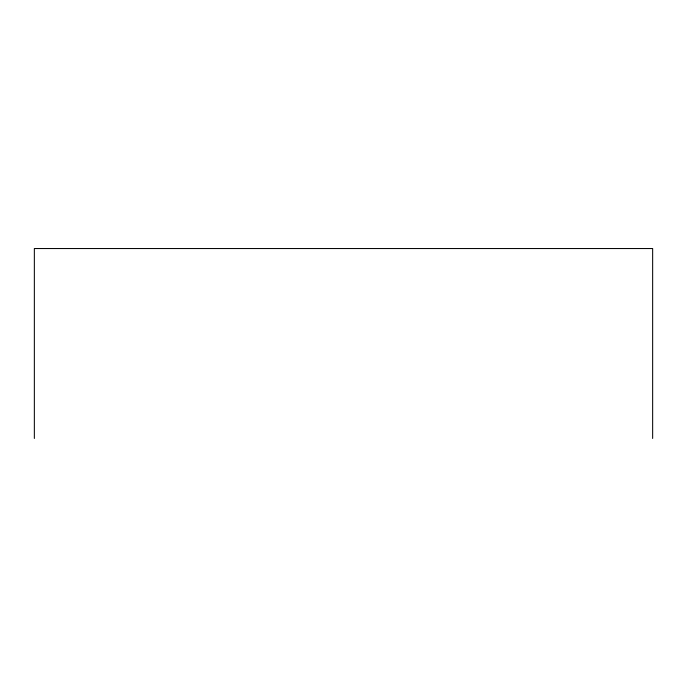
<?xml version="1.0" encoding="UTF-8"?>
<svg xmlns="http://www.w3.org/2000/svg" width="687" height="687" viewBox="0 0 687 687"><rect width="100%" height="100%" fill="white"/><g stroke="black" fill="none" stroke-linecap="round" stroke-linejoin="round"><path stroke-width="1.03" d="M652.65 438.461L652.65 248.539L34.35 248.539L34.35 438.461"/></g></svg>
